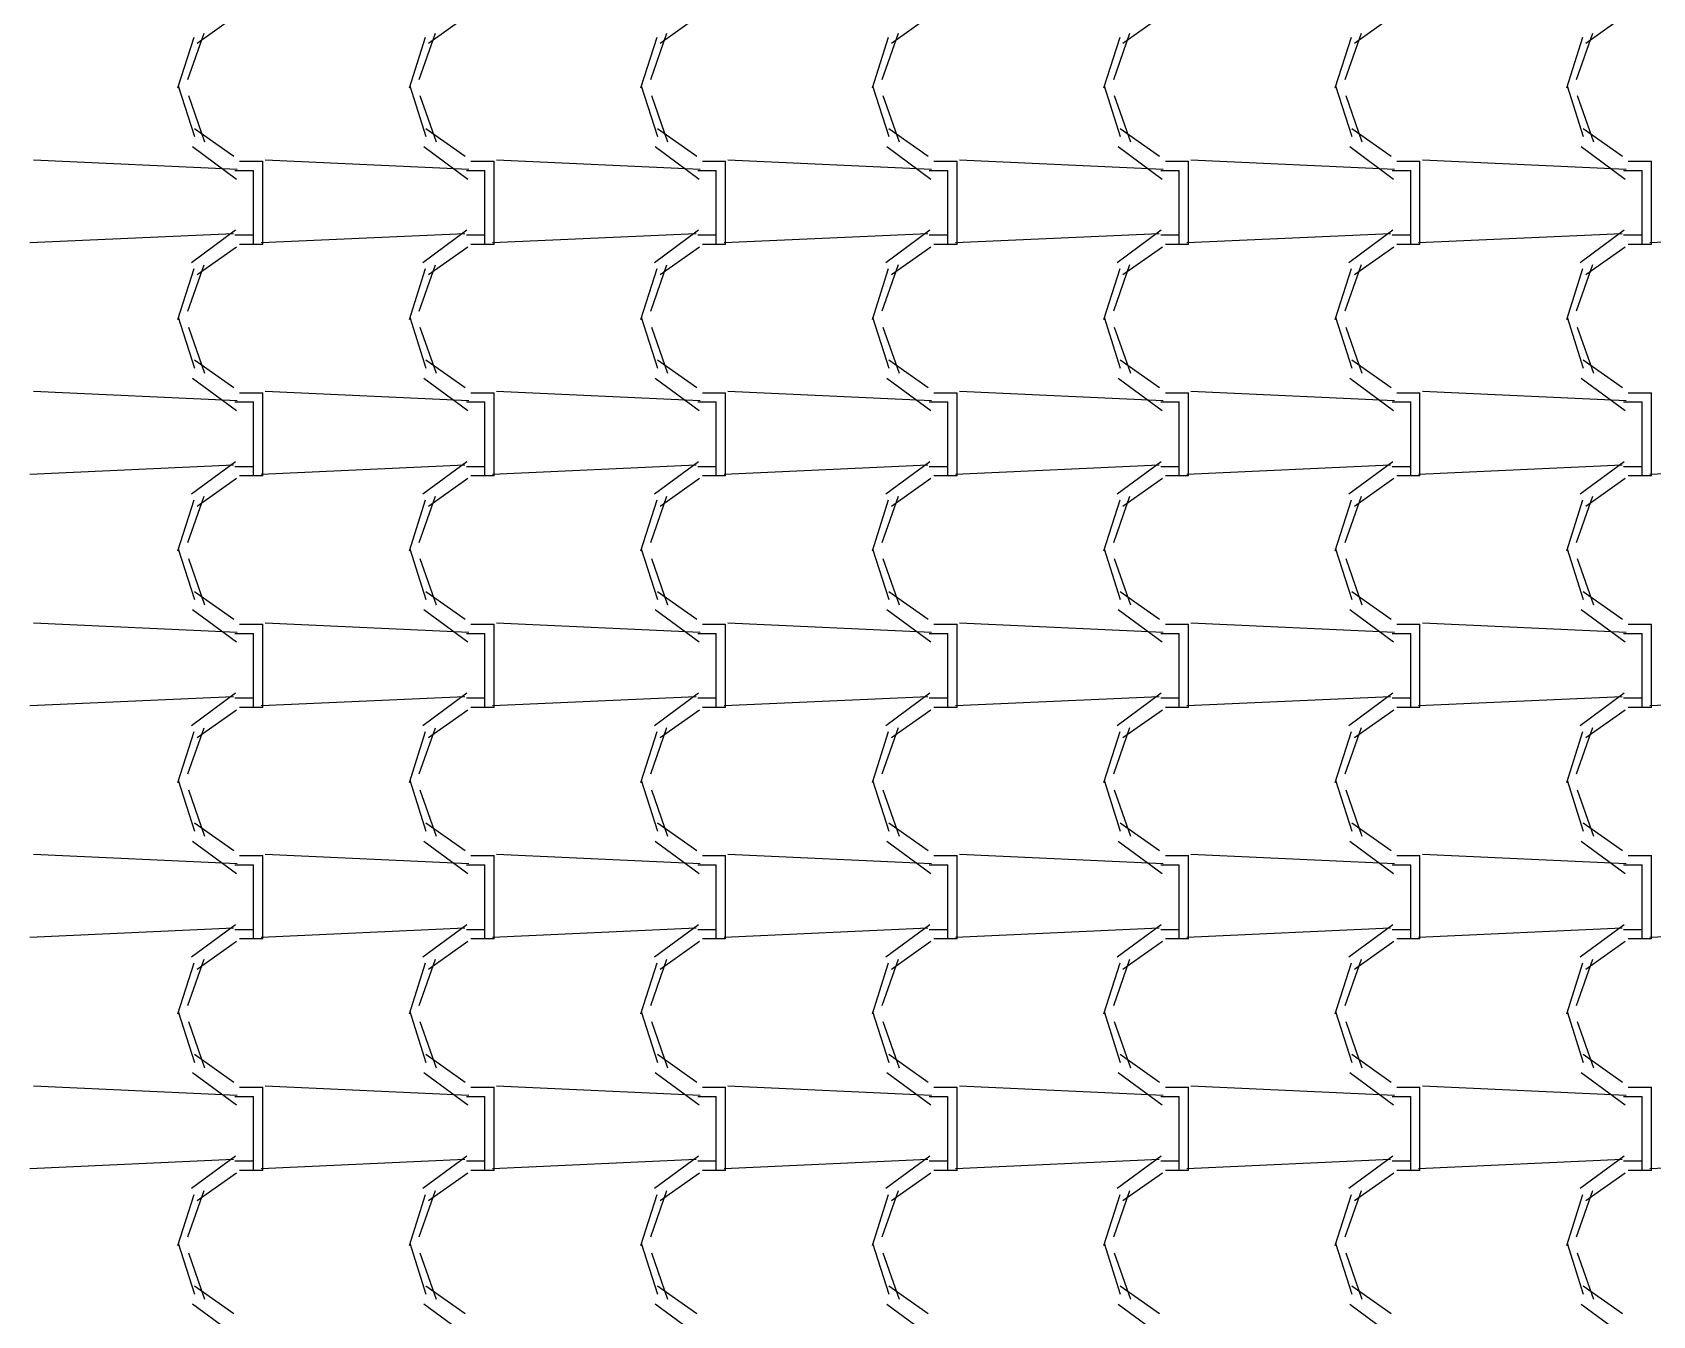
# Model space of a CAD drawing. Header units: millimetres. Extents: x -336 to -33, y -135 to 770.
# Drawn here: x -308.176 to -306.076, y 744.021 to 745.684 of the extents above; entities that cross this region are included whole.
import ezdxf

# ---------------------------------------------------------------- set-up
doc = ezdxf.new("R2010")
doc.units = ezdxf.units.MM
doc.header["$LTSCALE"] = 50
doc.header["$MEASUREMENT"] = 0
doc.layers.add('-HIDRO', color=8, linetype='CONTINUOUS')

msp = doc.modelspace()

# ---------------------------------------------------------------- linework, layer by layer
at = {"layer": '-HIDRO', "linetype": 'Continuous'}
for p, q in [((-307.9113, 745.7055), (-307.9623, 745.6695)), ((-307.6113, 745.7055), (-307.6623, 745.6695)), ((-307.3113, 745.7055), (-307.3623, 745.6695)), ((-307.0113, 745.7055), (-307.0623, 745.6695)), ((-306.7113, 745.7055), (-306.7623, 745.6695)), ((-306.4113, 745.7055), (-306.4623, 745.6695)), ((-306.1113, 745.7055), (-306.1623, 745.6695)), ((-307.9666, 745.6774), (-307.9876, 745.6114)), ((-307.9538, 745.6823), (-307.9748, 745.6223)), ((-307.6666, 745.6774), (-307.6876, 745.6114)), ((-307.6538, 745.6823), (-307.6748, 745.6223)), ((-307.3666, 745.6774), (-307.3876, 745.6114)), ((-307.3538, 745.6823), (-307.3748, 745.6223)), ((-307.0666, 745.6774), (-307.0876, 745.6114)), ((-307.0538, 745.6824), (-307.0748, 745.6224)), ((-306.7666, 745.6774), (-306.7876, 745.6114)), ((-306.7538, 745.6824), (-306.7748, 745.6224)), ((-306.4666, 745.6774), (-306.4876, 745.6114)), ((-306.4538, 745.6824), (-306.4748, 745.6224)), ((-306.1666, 745.6774), (-306.1876, 745.6114)), ((-306.1538, 745.6824), (-306.1748, 745.6224)), ((-307.9868, 745.6147), (-307.9658, 745.5487)), ((-307.6868, 745.6147), (-307.6658, 745.5487)), ((-307.3868, 745.6147), (-307.3658, 745.5487)), ((-307.0868, 745.6147), (-307.0658, 745.5487)), ((-306.7868, 745.6147), (-306.7658, 745.5487)), ((-306.4868, 745.6147), (-306.4658, 745.5487)), ((-306.1868, 745.6147), (-306.1658, 745.5487)), ((-307.9736, 745.602), (-307.9526, 745.542)), ((-307.6736, 745.602), (-307.6526, 745.542)), ((-307.3736, 745.602), (-307.3526, 745.542)), ((-307.0736, 745.602), (-307.0526, 745.542)), ((-306.7736, 745.602), (-306.7526, 745.542)), ((-306.4736, 745.602), (-306.4526, 745.542)), ((-306.1736, 745.602), (-306.1526, 745.542)), ((-307.9658, 745.5594), (-307.9148, 745.5234)), ((-307.6658, 745.5594), (-307.6148, 745.5234)), ((-307.3658, 745.5594), (-307.3148, 745.5234)), ((-307.0658, 745.5594), (-307.0148, 745.5234)), ((-306.7658, 745.5594), (-306.7148, 745.5234)), ((-306.4658, 745.5594), (-306.4148, 745.5234)), ((-306.1658, 745.5594), (-306.1148, 745.5234)), ((-307.9685, 745.5358), (-307.9115, 745.4938)), ((-307.6685, 745.5358), (-307.6115, 745.4938)), ((-307.3685, 745.5358), (-307.3115, 745.4938)), ((-307.0685, 745.5358), (-307.0115, 745.4938)), ((-306.7685, 745.5358), (-306.7115, 745.4938)), ((-306.4685, 745.5358), (-306.4115, 745.4938)), ((-306.1685, 745.5358), (-306.1115, 745.4938)), ((-307.9103, 745.5062), (-308.1743, 745.5182)), ((-307.9134, 745.5049), (-307.8894, 745.5049)), ((-307.9074, 745.5169), (-307.8774, 745.5169)), ((-307.8894, 745.4209), (-307.8894, 745.5049)), ((-307.8774, 745.4209), (-307.8774, 745.5169)), ((-307.6103, 745.5062), (-307.8743, 745.5182)), ((-307.6134, 745.5049), (-307.5894, 745.5049)), ((-307.6074, 745.5169), (-307.5774, 745.5169)), ((-307.5894, 745.4209), (-307.5894, 745.5049)), ((-307.5774, 745.4209), (-307.5774, 745.5169)), ((-307.3103, 745.5062), (-307.5743, 745.5182)), ((-307.3134, 745.5049), (-307.2894, 745.5049)), ((-307.3074, 745.5169), (-307.2774, 745.5169)), ((-307.2894, 745.4209), (-307.2894, 745.5049)), ((-307.2774, 745.4209), (-307.2774, 745.5169)), ((-307.0103, 745.5062), (-307.2743, 745.5182)), ((-307.0134, 745.5049), (-306.9894, 745.5049)), ((-307.0074, 745.5169), (-306.9774, 745.5169)), ((-306.9894, 745.4209), (-306.9894, 745.5049)), ((-306.9774, 745.4209), (-306.9774, 745.5169)), ((-306.7103, 745.5062), (-306.9743, 745.5182)), ((-306.7134, 745.5049), (-306.6894, 745.5049)), ((-306.7074, 745.5169), (-306.6774, 745.5169)), ((-306.6894, 745.4209), (-306.6894, 745.5049)), ((-306.6774, 745.4209), (-306.6774, 745.5169)), ((-306.4103, 745.5062), (-306.6743, 745.5182)), ((-306.4134, 745.5049), (-306.3894, 745.5049)), ((-306.4074, 745.5169), (-306.3774, 745.5169)), ((-306.3894, 745.4209), (-306.3894, 745.5049)), ((-306.3774, 745.4209), (-306.3774, 745.5169)), ((-306.1103, 745.5062), (-306.3743, 745.5182)), ((-306.1134, 745.5049), (-306.0894, 745.5049)), ((-306.1074, 745.5169), (-306.0774, 745.5169)), ((-306.0894, 745.4209), (-306.0894, 745.5049)), ((-306.0774, 745.4209), (-306.0774, 745.5169)), ((-307.9154, 745.4229), (-308.1794, 745.4109)), ((-307.9127, 745.4273), (-307.9697, 745.3853)), ((-307.8894, 745.4209), (-307.9134, 745.4209)), ((-307.8894, 745.4089), (-307.8894, 745.4209)), ((-307.6154, 745.4229), (-307.8794, 745.4109)), ((-307.8774, 745.4089), (-307.8774, 745.4209)), ((-307.6127, 745.4273), (-307.6697, 745.3853)), ((-307.5894, 745.4209), (-307.6134, 745.4209)), ((-307.5894, 745.4089), (-307.5894, 745.4209)), ((-307.3154, 745.4229), (-307.5794, 745.4109)), ((-307.5774, 745.4089), (-307.5774, 745.4209)), ((-307.3127, 745.4273), (-307.3697, 745.3853)), ((-307.2894, 745.4209), (-307.3134, 745.4209)), ((-307.2894, 745.4089), (-307.2894, 745.4209)), ((-307.0154, 745.4229), (-307.2794, 745.4109)), ((-307.2774, 745.4089), (-307.2774, 745.4209)), ((-307.0127, 745.4273), (-307.0697, 745.3853)), ((-306.9894, 745.4209), (-307.0134, 745.4209)), ((-306.9894, 745.4089), (-306.9894, 745.4209)), ((-306.7154, 745.4229), (-306.9794, 745.4109)), ((-306.9774, 745.4089), (-306.9774, 745.4209)), ((-306.7127, 745.4273), (-306.7697, 745.3853)), ((-306.6894, 745.4209), (-306.7134, 745.4209)), ((-306.6894, 745.4089), (-306.6894, 745.4209)), ((-306.4154, 745.4229), (-306.6794, 745.4109)), ((-306.6774, 745.4089), (-306.6774, 745.4209)), ((-306.4127, 745.4273), (-306.4697, 745.3853)), ((-306.3894, 745.4209), (-306.4134, 745.4209)), ((-306.3894, 745.4089), (-306.3894, 745.4209)), ((-306.1154, 745.4229), (-306.3794, 745.4109)), ((-306.3774, 745.4089), (-306.3774, 745.4209)), ((-306.1127, 745.4273), (-306.1697, 745.3853)), ((-306.0894, 745.4209), (-306.1134, 745.4209)), ((-306.0894, 745.4089), (-306.0894, 745.4209)), ((-305.8154, 745.4229), (-306.0794, 745.4109)), ((-306.0774, 745.4089), (-306.0774, 745.4209)), ((-307.9113, 745.4055), (-307.9623, 745.3695)), ((-307.8774, 745.4089), (-307.9074, 745.4089)), ((-307.6113, 745.4055), (-307.6623, 745.3695)), ((-307.5774, 745.4089), (-307.6074, 745.4089)), ((-307.3113, 745.4055), (-307.3623, 745.3695)), ((-307.2774, 745.4089), (-307.3074, 745.4089)), ((-307.0113, 745.4055), (-307.0623, 745.3695)), ((-306.9774, 745.4089), (-307.0074, 745.4089)), ((-306.7113, 745.4055), (-306.7623, 745.3695)), ((-306.6774, 745.4089), (-306.7074, 745.4089)), ((-306.4113, 745.4055), (-306.4623, 745.3695)), ((-306.3774, 745.4089), (-306.4074, 745.4089)), ((-306.1113, 745.4055), (-306.1623, 745.3695)), ((-306.0774, 745.4089), (-306.1074, 745.4089)), ((-307.9666, 745.3774), (-307.9876, 745.3114)), ((-307.9538, 745.3823), (-307.9748, 745.3223)), ((-307.6666, 745.3774), (-307.6876, 745.3114)), ((-307.6538, 745.3823), (-307.6748, 745.3223)), ((-307.3666, 745.3774), (-307.3876, 745.3114)), ((-307.3538, 745.3823), (-307.3748, 745.3223)), ((-307.0666, 745.3774), (-307.0876, 745.3114)), ((-307.0538, 745.3824), (-307.0748, 745.3224)), ((-306.7666, 745.3774), (-306.7876, 745.3114)), ((-306.7538, 745.3824), (-306.7748, 745.3224)), ((-306.4666, 745.3774), (-306.4876, 745.3114)), ((-306.4538, 745.3824), (-306.4748, 745.3224)), ((-306.1666, 745.3774), (-306.1876, 745.3114)), ((-306.1538, 745.3824), (-306.1748, 745.3224)), ((-307.9868, 745.3147), (-307.9658, 745.2487)), ((-307.6868, 745.3147), (-307.6658, 745.2487)), ((-307.3868, 745.3147), (-307.3658, 745.2487)), ((-307.0868, 745.3147), (-307.0658, 745.2487)), ((-306.7868, 745.3147), (-306.7658, 745.2487)), ((-306.4868, 745.3147), (-306.4658, 745.2487)), ((-306.1868, 745.3147), (-306.1658, 745.2487)), ((-307.9736, 745.302), (-307.9526, 745.242)), ((-307.6736, 745.302), (-307.6526, 745.242)), ((-307.3736, 745.302), (-307.3526, 745.242)), ((-307.0736, 745.302), (-307.0526, 745.242)), ((-306.7736, 745.302), (-306.7526, 745.242)), ((-306.4736, 745.302), (-306.4526, 745.242)), ((-306.1736, 745.302), (-306.1526, 745.242)), ((-307.9658, 745.2594), (-307.9148, 745.2234)), ((-307.6658, 745.2594), (-307.6148, 745.2234)), ((-307.3658, 745.2594), (-307.3148, 745.2234)), ((-307.0658, 745.2594), (-307.0148, 745.2234)), ((-306.7658, 745.2594), (-306.7148, 745.2234)), ((-306.4658, 745.2594), (-306.4148, 745.2234)), ((-306.1658, 745.2594), (-306.1148, 745.2234)), ((-307.9685, 745.2358), (-307.9115, 745.1938)), ((-307.6685, 745.2358), (-307.6115, 745.1938)), ((-307.3685, 745.2358), (-307.3115, 745.1938)), ((-307.0685, 745.2358), (-307.0115, 745.1938)), ((-306.7685, 745.2358), (-306.7115, 745.1938)), ((-306.4685, 745.2358), (-306.4115, 745.1938)), ((-306.1685, 745.2358), (-306.1115, 745.1938)), ((-307.9103, 745.2062), (-308.1743, 745.2182)), ((-307.9074, 745.2169), (-307.8774, 745.2169)), ((-307.8774, 745.1209), (-307.8774, 745.2169)), ((-307.6103, 745.2062), (-307.8743, 745.2182)), ((-307.6074, 745.2169), (-307.5774, 745.2169)), ((-307.5774, 745.1209), (-307.5774, 745.2169)), ((-307.3103, 745.2062), (-307.5743, 745.2182)), ((-307.3074, 745.2169), (-307.2774, 745.2169)), ((-307.2774, 745.1209), (-307.2774, 745.2169)), ((-307.0103, 745.2062), (-307.2743, 745.2182)), ((-307.0074, 745.2169), (-306.9774, 745.2169)), ((-306.9774, 745.1209), (-306.9774, 745.2169)), ((-306.7103, 745.2062), (-306.9743, 745.2182)), ((-306.7074, 745.2169), (-306.6774, 745.2169)), ((-306.6774, 745.1209), (-306.6774, 745.2169)), ((-306.4103, 745.2062), (-306.6743, 745.2182)), ((-306.4074, 745.2169), (-306.3774, 745.2169)), ((-306.3774, 745.1209), (-306.3774, 745.2169)), ((-306.1103, 745.2062), (-306.3743, 745.2182)), ((-306.1074, 745.2169), (-306.0774, 745.2169)), ((-306.0774, 745.1209), (-306.0774, 745.2169)), ((-307.9134, 745.2049), (-307.8894, 745.2049)), ((-307.8894, 745.1209), (-307.8894, 745.2049)), ((-307.6134, 745.2049), (-307.5894, 745.2049)), ((-307.5894, 745.1209), (-307.5894, 745.2049)), ((-307.3134, 745.2049), (-307.2894, 745.2049)), ((-307.2894, 745.1209), (-307.2894, 745.2049)), ((-307.0134, 745.2049), (-306.9894, 745.2049)), ((-306.9894, 745.1209), (-306.9894, 745.2049)), ((-306.7134, 745.2049), (-306.6894, 745.2049)), ((-306.6894, 745.1209), (-306.6894, 745.2049)), ((-306.4134, 745.2049), (-306.3894, 745.2049)), ((-306.3894, 745.1209), (-306.3894, 745.2049)), ((-306.1134, 745.2049), (-306.0894, 745.2049)), ((-306.0894, 745.1209), (-306.0894, 745.2049)), ((-307.9154, 745.1229), (-308.1794, 745.1109)), ((-307.9127, 745.1273), (-307.9697, 745.0853)), ((-307.6154, 745.1229), (-307.8794, 745.1109)), ((-307.6127, 745.1273), (-307.6697, 745.0853)), ((-307.3154, 745.1229), (-307.5794, 745.1109)), ((-307.3127, 745.1273), (-307.3697, 745.0853)), ((-307.0154, 745.1229), (-307.2794, 745.1109)), ((-307.0127, 745.1273), (-307.0697, 745.0853)), ((-306.7154, 745.1229), (-306.9794, 745.1109)), ((-306.7127, 745.1273), (-306.7697, 745.0853)), ((-306.4154, 745.1229), (-306.6794, 745.1109)), ((-306.4127, 745.1273), (-306.4697, 745.0853)), ((-306.1154, 745.1229), (-306.3794, 745.1109)), ((-306.1127, 745.1273), (-306.1697, 745.0853)), ((-305.8154, 745.1229), (-306.0794, 745.1109)), ((-307.9113, 745.1055), (-307.9623, 745.0695)), ((-307.8894, 745.1209), (-307.9134, 745.1209)), ((-307.8774, 745.1089), (-307.9074, 745.1089)), ((-307.8894, 745.1089), (-307.8894, 745.1209)), ((-307.8774, 745.1089), (-307.8774, 745.1209)), ((-307.6113, 745.1055), (-307.6623, 745.0695)), ((-307.5894, 745.1209), (-307.6134, 745.1209)), ((-307.5774, 745.1089), (-307.6074, 745.1089)), ((-307.5894, 745.1089), (-307.5894, 745.1209)), ((-307.5774, 745.1089), (-307.5774, 745.1209)), ((-307.3113, 745.1055), (-307.3623, 745.0695)), ((-307.2894, 745.1209), (-307.3134, 745.1209)), ((-307.2774, 745.1089), (-307.3074, 745.1089)), ((-307.2894, 745.1089), (-307.2894, 745.1209)), ((-307.2774, 745.1089), (-307.2774, 745.1209)), ((-307.0113, 745.1055), (-307.0623, 745.0695)), ((-306.9894, 745.1209), (-307.0134, 745.1209)), ((-306.9774, 745.1089), (-307.0074, 745.1089)), ((-306.9894, 745.1089), (-306.9894, 745.1209)), ((-306.9774, 745.1089), (-306.9774, 745.1209)), ((-306.7113, 745.1055), (-306.7623, 745.0695)), ((-306.6894, 745.1209), (-306.7134, 745.1209)), ((-306.6774, 745.1089), (-306.7074, 745.1089)), ((-306.6894, 745.1089), (-306.6894, 745.1209)), ((-306.6774, 745.1089), (-306.6774, 745.1209)), ((-306.4113, 745.1055), (-306.4623, 745.0695)), ((-306.3894, 745.1209), (-306.4134, 745.1209)), ((-306.3774, 745.1089), (-306.4074, 745.1089)), ((-306.3894, 745.1089), (-306.3894, 745.1209)), ((-306.3774, 745.1089), (-306.3774, 745.1209)), ((-306.1113, 745.1055), (-306.1623, 745.0695)), ((-306.0894, 745.1209), (-306.1134, 745.1209)), ((-306.0774, 745.1089), (-306.1074, 745.1089)), ((-306.0894, 745.1089), (-306.0894, 745.1209)), ((-306.0774, 745.1089), (-306.0774, 745.1209)), ((-307.9538, 745.0823), (-307.9748, 745.0223)), ((-307.6538, 745.0823), (-307.6748, 745.0223)), ((-307.3538, 745.0824), (-307.3748, 745.0224)), ((-307.0538, 745.0824), (-307.0748, 745.0224)), ((-306.7538, 745.0824), (-306.7748, 745.0224)), ((-306.4538, 745.0824), (-306.4748, 745.0224)), ((-306.1538, 745.0824), (-306.1748, 745.0224)), ((-307.9666, 745.0774), (-307.9876, 745.0114)), ((-307.6666, 745.0774), (-307.6876, 745.0114)), ((-307.3666, 745.0774), (-307.3876, 745.0114)), ((-307.0666, 745.0774), (-307.0876, 745.0114)), ((-306.7666, 745.0774), (-306.7876, 745.0114)), ((-306.4666, 745.0774), (-306.4876, 745.0114)), ((-306.1666, 745.0774), (-306.1876, 745.0114)), ((-307.9868, 745.0147), (-307.9658, 744.9487)), ((-307.9736, 745.002), (-307.9526, 744.942)), ((-307.6868, 745.0147), (-307.6658, 744.9487)), ((-307.6736, 745.002), (-307.6526, 744.942)), ((-307.3868, 745.0147), (-307.3658, 744.9487)), ((-307.3736, 745.002), (-307.3526, 744.942)), ((-307.0868, 745.0147), (-307.0658, 744.9487)), ((-307.0736, 745.002), (-307.0526, 744.942)), ((-306.7868, 745.0147), (-306.7658, 744.9487)), ((-306.7736, 745.002), (-306.7526, 744.942)), ((-306.4868, 745.0147), (-306.4658, 744.9487)), ((-306.4736, 745.002), (-306.4526, 744.942)), ((-306.1868, 745.0147), (-306.1658, 744.9487)), ((-306.1736, 745.002), (-306.1526, 744.942)), ((-307.9658, 744.9594), (-307.9148, 744.9234)), ((-307.6658, 744.9594), (-307.6148, 744.9234)), ((-307.3658, 744.9594), (-307.3148, 744.9234)), ((-307.0658, 744.9594), (-307.0148, 744.9234)), ((-306.7658, 744.9594), (-306.7148, 744.9234)), ((-306.4658, 744.9594), (-306.4148, 744.9234)), ((-306.1658, 744.9594), (-306.1148, 744.9234)), ((-307.9685, 744.9358), (-307.9115, 744.8938)), ((-307.6685, 744.9358), (-307.6115, 744.8938)), ((-307.3685, 744.9358), (-307.3115, 744.8938)), ((-307.0685, 744.9358), (-307.0115, 744.8938)), ((-306.7685, 744.9358), (-306.7115, 744.8938)), ((-306.4685, 744.9358), (-306.4115, 744.8938)), ((-306.1685, 744.9358), (-306.1115, 744.8938)), ((-307.9103, 744.9062), (-308.1743, 744.9182)), ((-307.9074, 744.9169), (-307.8774, 744.9169)), ((-307.8774, 744.8209), (-307.8774, 744.9169)), ((-307.6103, 744.9062), (-307.8743, 744.9182)), ((-307.6074, 744.9169), (-307.5774, 744.9169)), ((-307.5774, 744.8209), (-307.5774, 744.9169)), ((-307.3103, 744.9062), (-307.5743, 744.9182)), ((-307.3074, 744.9169), (-307.2774, 744.9169)), ((-307.2774, 744.8209), (-307.2774, 744.9169)), ((-307.0103, 744.9062), (-307.2743, 744.9182)), ((-307.0074, 744.9169), (-306.9774, 744.9169)), ((-306.9774, 744.8209), (-306.9774, 744.9169)), ((-306.7103, 744.9062), (-306.9743, 744.9182)), ((-306.7074, 744.9169), (-306.6774, 744.9169)), ((-306.6774, 744.8209), (-306.6774, 744.9169)), ((-306.4103, 744.9062), (-306.6743, 744.9182)), ((-306.4074, 744.9169), (-306.3774, 744.9169)), ((-306.3774, 744.8209), (-306.3774, 744.9169)), ((-306.1103, 744.9062), (-306.3743, 744.9182)), ((-306.1074, 744.9169), (-306.0774, 744.9169)), ((-306.0774, 744.8209), (-306.0774, 744.9169)), ((-307.9134, 744.9049), (-307.8894, 744.9049)), ((-307.8894, 744.8209), (-307.8894, 744.9049)), ((-307.6134, 744.9049), (-307.5894, 744.9049)), ((-307.5894, 744.8209), (-307.5894, 744.9049)), ((-307.3134, 744.9049), (-307.2894, 744.9049)), ((-307.2894, 744.8209), (-307.2894, 744.9049)), ((-307.0134, 744.9049), (-306.9894, 744.9049)), ((-306.9894, 744.8209), (-306.9894, 744.9049)), ((-306.7134, 744.9049), (-306.6894, 744.9049)), ((-306.6894, 744.8209), (-306.6894, 744.9049)), ((-306.4134, 744.9049), (-306.3894, 744.9049)), ((-306.3894, 744.8209), (-306.3894, 744.9049)), ((-306.1134, 744.9049), (-306.0894, 744.9049)), ((-306.0894, 744.8209), (-306.0894, 744.9049)), ((-307.9154, 744.8229), (-308.1794, 744.8109)), ((-307.9127, 744.8273), (-307.9697, 744.7853)), ((-307.8894, 744.8209), (-307.9134, 744.8209)), ((-307.8774, 744.8089), (-307.9074, 744.8089)), ((-307.8894, 744.8089), (-307.8894, 744.8209)), ((-307.6154, 744.8229), (-307.8794, 744.8109)), ((-307.8774, 744.8089), (-307.8774, 744.8209)), ((-307.6127, 744.8273), (-307.6697, 744.7853)), ((-307.5894, 744.8209), (-307.6134, 744.8209)), ((-307.5774, 744.8089), (-307.6074, 744.8089)), ((-307.5894, 744.8089), (-307.5894, 744.8209)), ((-307.3154, 744.8229), (-307.5794, 744.8109)), ((-307.5774, 744.8089), (-307.5774, 744.8209)), ((-307.3127, 744.8273), (-307.3697, 744.7853)), ((-307.2894, 744.8209), (-307.3134, 744.8209)), ((-307.2774, 744.8089), (-307.3074, 744.8089)), ((-307.2894, 744.8089), (-307.2894, 744.8209)), ((-307.0154, 744.8229), (-307.2794, 744.8109)), ((-307.2774, 744.8089), (-307.2774, 744.8209)), ((-307.0127, 744.8273), (-307.0697, 744.7853)), ((-306.9894, 744.8209), (-307.0134, 744.8209)), ((-306.9774, 744.8089), (-307.0074, 744.8089)), ((-306.9894, 744.8089), (-306.9894, 744.8209)), ((-306.7154, 744.8229), (-306.9794, 744.8109)), ((-306.9774, 744.8089), (-306.9774, 744.8209)), ((-306.7127, 744.8273), (-306.7697, 744.7853)), ((-306.6894, 744.8209), (-306.7134, 744.8209)), ((-306.6774, 744.8089), (-306.7074, 744.8089)), ((-306.6894, 744.8089), (-306.6894, 744.8209)), ((-306.4154, 744.8229), (-306.6794, 744.8109)), ((-306.6774, 744.8089), (-306.6774, 744.8209)), ((-306.4127, 744.8273), (-306.4697, 744.7853)), ((-306.3894, 744.8209), (-306.4134, 744.8209)), ((-306.3774, 744.8089), (-306.4074, 744.8089)), ((-306.3894, 744.8089), (-306.3894, 744.8209)), ((-306.1154, 744.8229), (-306.3794, 744.8109)), ((-306.3774, 744.8089), (-306.3774, 744.8209)), ((-306.1127, 744.8273), (-306.1697, 744.7853)), ((-306.0894, 744.8209), (-306.1134, 744.8209)), ((-306.0774, 744.8089), (-306.1074, 744.8089)), ((-306.0894, 744.8089), (-306.0894, 744.8209)), ((-305.8154, 744.8229), (-306.0794, 744.8109)), ((-306.0774, 744.8089), (-306.0774, 744.8209)), ((-307.9113, 744.8055), (-307.9623, 744.7695)), ((-307.6113, 744.8055), (-307.6623, 744.7695)), ((-307.3113, 744.8055), (-307.3623, 744.7695)), ((-307.0113, 744.8055), (-307.0623, 744.7695)), ((-306.7113, 744.8055), (-306.7623, 744.7695)), ((-306.4113, 744.8055), (-306.4623, 744.7695)), ((-306.1113, 744.8055), (-306.1623, 744.7695)), ((-307.9666, 744.7774), (-307.9876, 744.7114)), ((-307.9538, 744.7823), (-307.9748, 744.7223)), ((-307.6666, 744.7774), (-307.6876, 744.7114)), ((-307.6538, 744.7823), (-307.6748, 744.7223)), ((-307.3666, 744.7774), (-307.3876, 744.7114)), ((-307.3538, 744.7824), (-307.3748, 744.7224)), ((-307.0666, 744.7774), (-307.0876, 744.7114)), ((-307.0538, 744.7824), (-307.0748, 744.7224)), ((-306.7666, 744.7774), (-306.7876, 744.7114)), ((-306.7538, 744.7824), (-306.7748, 744.7224)), ((-306.4666, 744.7774), (-306.4876, 744.7114)), ((-306.4538, 744.7824), (-306.4748, 744.7224)), ((-306.1666, 744.7774), (-306.1876, 744.7114)), ((-306.1538, 744.7824), (-306.1748, 744.7224)), ((-307.9868, 744.7147), (-307.9658, 744.6487)), ((-307.6868, 744.7147), (-307.6658, 744.6487)), ((-307.3868, 744.7147), (-307.3658, 744.6487)), ((-307.0868, 744.7147), (-307.0658, 744.6487)), ((-306.7868, 744.7147), (-306.7658, 744.6487)), ((-306.4868, 744.7147), (-306.4658, 744.6487)), ((-306.1868, 744.7147), (-306.1658, 744.6487)), ((-307.9736, 744.702), (-307.9526, 744.642)), ((-307.6736, 744.702), (-307.6526, 744.642)), ((-307.3736, 744.702), (-307.3526, 744.642)), ((-307.0736, 744.702), (-307.0526, 744.642)), ((-306.7736, 744.702), (-306.7526, 744.642)), ((-306.4736, 744.702), (-306.4526, 744.642)), ((-306.1736, 744.702), (-306.1526, 744.642)), ((-307.9658, 744.6594), (-307.9148, 744.6234)), ((-307.6658, 744.6594), (-307.6148, 744.6234)), ((-307.3658, 744.6594), (-307.3148, 744.6234)), ((-307.0658, 744.6594), (-307.0148, 744.6234)), ((-306.7658, 744.6594), (-306.7148, 744.6234)), ((-306.4658, 744.6594), (-306.4148, 744.6234)), ((-306.1658, 744.6594), (-306.1148, 744.6234)), ((-307.9103, 744.6062), (-308.1743, 744.6182)), ((-307.9685, 744.6358), (-307.9115, 744.5938)), ((-307.6103, 744.6062), (-307.8743, 744.6182)), ((-307.6685, 744.6358), (-307.6115, 744.5938)), ((-307.3103, 744.6062), (-307.5743, 744.6182)), ((-307.3685, 744.6358), (-307.3115, 744.5938)), ((-307.0103, 744.6062), (-307.2743, 744.6182)), ((-307.0685, 744.6358), (-307.0115, 744.5938)), ((-306.7103, 744.6062), (-306.9743, 744.6182)), ((-306.7685, 744.6358), (-306.7115, 744.5938)), ((-306.4103, 744.6062), (-306.6743, 744.6182)), ((-306.4685, 744.6358), (-306.4115, 744.5938)), ((-306.1103, 744.6062), (-306.3743, 744.6182)), ((-306.1685, 744.6358), (-306.1115, 744.5938)), ((-307.9134, 744.6049), (-307.8894, 744.6049)), ((-307.9074, 744.6169), (-307.8774, 744.6169)), ((-307.8894, 744.5209), (-307.8894, 744.6049)), ((-307.8774, 744.5209), (-307.8774, 744.6169)), ((-307.6134, 744.6049), (-307.5894, 744.6049)), ((-307.6074, 744.6169), (-307.5774, 744.6169)), ((-307.5894, 744.5209), (-307.5894, 744.6049)), ((-307.5774, 744.5209), (-307.5774, 744.6169)), ((-307.3134, 744.6049), (-307.2894, 744.6049)), ((-307.3074, 744.6169), (-307.2774, 744.6169)), ((-307.2894, 744.5209), (-307.2894, 744.6049)), ((-307.2774, 744.5209), (-307.2774, 744.6169)), ((-307.0134, 744.6049), (-306.9894, 744.6049)), ((-307.0074, 744.6169), (-306.9774, 744.6169)), ((-306.9894, 744.5209), (-306.9894, 744.6049)), ((-306.9774, 744.5209), (-306.9774, 744.6169)), ((-306.7134, 744.6049), (-306.6894, 744.6049)), ((-306.7074, 744.6169), (-306.6774, 744.6169)), ((-306.6894, 744.5209), (-306.6894, 744.6049)), ((-306.6774, 744.5209), (-306.6774, 744.6169)), ((-306.4134, 744.6049), (-306.3894, 744.6049)), ((-306.4074, 744.6169), (-306.3774, 744.6169)), ((-306.3894, 744.5209), (-306.3894, 744.6049)), ((-306.3774, 744.5209), (-306.3774, 744.6169)), ((-306.1134, 744.6049), (-306.0894, 744.6049)), ((-306.1074, 744.6169), (-306.0774, 744.6169)), ((-306.0894, 744.5209), (-306.0894, 744.6049)), ((-306.0774, 744.5209), (-306.0774, 744.6169)), ((-307.9154, 744.5229), (-308.1794, 744.5109)), ((-307.9127, 744.5273), (-307.9697, 744.4853)), ((-307.8894, 744.5209), (-307.9134, 744.5209)), ((-307.8894, 744.5089), (-307.8894, 744.5209)), ((-307.6154, 744.5229), (-307.8794, 744.5109)), ((-307.8774, 744.5089), (-307.8774, 744.5209)), ((-307.6127, 744.5273), (-307.6697, 744.4853)), ((-307.5894, 744.5209), (-307.6134, 744.5209)), ((-307.5894, 744.5089), (-307.5894, 744.5209)), ((-307.3154, 744.5229), (-307.5794, 744.5109)), ((-307.5774, 744.5089), (-307.5774, 744.5209)), ((-307.3127, 744.5273), (-307.3697, 744.4853)), ((-307.2894, 744.5209), (-307.3134, 744.5209)), ((-307.2894, 744.5089), (-307.2894, 744.5209)), ((-307.0154, 744.5229), (-307.2794, 744.5109)), ((-307.2774, 744.5089), (-307.2774, 744.5209)), ((-307.0127, 744.5273), (-307.0697, 744.4853)), ((-306.9894, 744.5209), (-307.0134, 744.5209)), ((-306.9894, 744.5089), (-306.9894, 744.5209)), ((-306.7154, 744.5229), (-306.9794, 744.5109)), ((-306.9774, 744.5089), (-306.9774, 744.5209)), ((-306.7127, 744.5273), (-306.7697, 744.4853)), ((-306.6894, 744.5209), (-306.7134, 744.5209)), ((-306.6894, 744.5089), (-306.6894, 744.5209)), ((-306.4154, 744.5229), (-306.6794, 744.5109)), ((-306.6774, 744.5089), (-306.6774, 744.5209)), ((-306.4127, 744.5273), (-306.4697, 744.4853)), ((-306.3894, 744.5209), (-306.4134, 744.5209)), ((-306.3894, 744.5089), (-306.3894, 744.5209)), ((-306.1154, 744.5229), (-306.3794, 744.5109)), ((-306.3774, 744.5089), (-306.3774, 744.5209)), ((-306.1127, 744.5273), (-306.1697, 744.4853)), ((-306.0894, 744.5209), (-306.1134, 744.5209)), ((-306.0894, 744.5089), (-306.0894, 744.5209)), ((-305.8154, 744.5229), (-306.0794, 744.5109)), ((-306.0774, 744.5089), (-306.0774, 744.5209)), ((-307.9113, 744.5055), (-307.9623, 744.4695)), ((-307.8774, 744.5089), (-307.9074, 744.5089)), ((-307.6113, 744.5055), (-307.6623, 744.4695)), ((-307.5774, 744.5089), (-307.6074, 744.5089)), ((-307.3113, 744.5055), (-307.3623, 744.4695)), ((-307.2774, 744.5089), (-307.3074, 744.5089)), ((-307.0113, 744.5055), (-307.0623, 744.4695)), ((-306.9774, 744.5089), (-307.0074, 744.5089)), ((-306.7113, 744.5055), (-306.7623, 744.4695)), ((-306.6774, 744.5089), (-306.7074, 744.5089)), ((-306.4113, 744.5055), (-306.4623, 744.4695)), ((-306.3774, 744.5089), (-306.4074, 744.5089)), ((-306.1113, 744.5055), (-306.1623, 744.4695)), ((-306.0774, 744.5089), (-306.1074, 744.5089)), ((-307.9666, 744.4774), (-307.9876, 744.4114)), ((-307.9538, 744.4823), (-307.9748, 744.4223)), ((-307.6666, 744.4774), (-307.6876, 744.4114)), ((-307.6538, 744.4823), (-307.6748, 744.4223)), ((-307.3666, 744.4774), (-307.3876, 744.4114)), ((-307.3538, 744.4824), (-307.3748, 744.4224)), ((-307.0666, 744.4774), (-307.0876, 744.4114)), ((-307.0538, 744.4824), (-307.0748, 744.4224)), ((-306.7666, 744.4774), (-306.7876, 744.4114)), ((-306.7538, 744.4824), (-306.7748, 744.4224)), ((-306.4666, 744.4774), (-306.4876, 744.4114)), ((-306.4538, 744.4824), (-306.4748, 744.4224)), ((-306.1666, 744.4774), (-306.1876, 744.4114)), ((-306.1538, 744.4824), (-306.1748, 744.4224)), ((-307.9868, 744.4147), (-307.9658, 744.3487)), ((-307.6868, 744.4147), (-307.6658, 744.3487)), ((-307.3868, 744.4147), (-307.3658, 744.3487)), ((-307.0868, 744.4147), (-307.0658, 744.3487)), ((-306.7868, 744.4147), (-306.7658, 744.3487)), ((-306.4868, 744.4147), (-306.4658, 744.3487)), ((-306.1868, 744.4147), (-306.1658, 744.3487)), ((-307.9736, 744.402), (-307.9526, 744.342)), ((-307.6736, 744.402), (-307.6526, 744.342)), ((-307.3736, 744.402), (-307.3526, 744.342)), ((-307.0736, 744.402), (-307.0526, 744.342)), ((-306.7736, 744.402), (-306.7526, 744.342)), ((-306.4736, 744.402), (-306.4526, 744.342)), ((-306.1736, 744.402), (-306.1526, 744.342)), ((-307.9658, 744.3594), (-307.9148, 744.3234)), ((-307.6658, 744.3594), (-307.6148, 744.3234)), ((-307.3658, 744.3594), (-307.3148, 744.3234)), ((-307.0658, 744.3594), (-307.0148, 744.3234)), ((-306.7658, 744.3594), (-306.7148, 744.3234)), ((-306.4658, 744.3594), (-306.4148, 744.3234)), ((-306.1658, 744.3594), (-306.1148, 744.3234)), ((-307.9685, 744.3359), (-307.9115, 744.2939)), ((-307.6685, 744.3358), (-307.6115, 744.2938)), ((-307.3685, 744.3358), (-307.3115, 744.2938)), ((-307.0685, 744.3358), (-307.0115, 744.2938)), ((-306.7685, 744.3358), (-306.7115, 744.2938)), ((-306.4685, 744.3358), (-306.4115, 744.2938)), ((-306.1685, 744.3358), (-306.1115, 744.2938)), ((-307.9103, 744.3062), (-308.1743, 744.3182)), ((-307.9134, 744.3049), (-307.8894, 744.3049)), ((-307.9074, 744.3169), (-307.8774, 744.3169)), ((-307.8894, 744.2209), (-307.8894, 744.3049)), ((-307.8774, 744.2209), (-307.8774, 744.3169)), ((-307.6103, 744.3062), (-307.8743, 744.3182)), ((-307.6134, 744.3049), (-307.5894, 744.3049)), ((-307.6074, 744.3169), (-307.5774, 744.3169)), ((-307.5894, 744.2209), (-307.5894, 744.3049)), ((-307.5774, 744.2209), (-307.5774, 744.3169)), ((-307.3103, 744.3062), (-307.5743, 744.3182)), ((-307.3134, 744.3049), (-307.2894, 744.3049)), ((-307.3074, 744.3169), (-307.2774, 744.3169)), ((-307.2894, 744.2209), (-307.2894, 744.3049)), ((-307.2774, 744.2209), (-307.2774, 744.3169)), ((-307.0103, 744.3062), (-307.2743, 744.3182)), ((-307.0134, 744.3049), (-306.9894, 744.3049)), ((-307.0074, 744.3169), (-306.9774, 744.3169)), ((-306.9894, 744.2209), (-306.9894, 744.3049)), ((-306.9774, 744.2209), (-306.9774, 744.3169)), ((-306.7103, 744.3062), (-306.9743, 744.3182)), ((-306.7134, 744.3049), (-306.6894, 744.3049)), ((-306.7074, 744.3169), (-306.6774, 744.3169)), ((-306.6894, 744.2209), (-306.6894, 744.3049)), ((-306.6774, 744.2209), (-306.6774, 744.3169)), ((-306.4103, 744.3062), (-306.6743, 744.3182)), ((-306.4134, 744.3049), (-306.3894, 744.3049)), ((-306.4074, 744.3169), (-306.3774, 744.3169)), ((-306.3894, 744.2209), (-306.3894, 744.3049)), ((-306.3774, 744.2209), (-306.3774, 744.3169)), ((-306.1103, 744.3062), (-306.3743, 744.3182)), ((-306.1134, 744.3049), (-306.0894, 744.3049)), ((-306.1074, 744.3169), (-306.0774, 744.3169)), ((-306.0894, 744.2209), (-306.0894, 744.3049)), ((-306.0774, 744.2209), (-306.0774, 744.3169)), ((-307.9154, 744.2229), (-308.1794, 744.2109)), ((-307.9127, 744.2273), (-307.9697, 744.1853)), ((-307.8894, 744.2209), (-307.9134, 744.2209)), ((-307.8894, 744.2089), (-307.8894, 744.2209)), ((-307.6154, 744.2229), (-307.8794, 744.2109)), ((-307.8774, 744.2089), (-307.8774, 744.2209)), ((-307.6127, 744.2273), (-307.6697, 744.1853)), ((-307.5894, 744.2209), (-307.6134, 744.2209)), ((-307.5894, 744.2089), (-307.5894, 744.2209)), ((-307.3154, 744.2229), (-307.5794, 744.2109)), ((-307.5774, 744.2089), (-307.5774, 744.2209)), ((-307.3127, 744.2273), (-307.3697, 744.1853)), ((-307.2894, 744.2209), (-307.3134, 744.2209)), ((-307.2894, 744.2089), (-307.2894, 744.2209)), ((-307.0154, 744.2229), (-307.2794, 744.2109)), ((-307.2774, 744.2089), (-307.2774, 744.2209)), ((-307.0127, 744.2273), (-307.0697, 744.1853)), ((-306.9894, 744.2209), (-307.0134, 744.2209)), ((-306.9894, 744.2089), (-306.9894, 744.2209)), ((-306.7154, 744.2229), (-306.9794, 744.2109)), ((-306.9774, 744.2089), (-306.9774, 744.2209)), ((-306.7127, 744.2273), (-306.7697, 744.1853)), ((-306.6894, 744.2209), (-306.7134, 744.2209)), ((-306.6894, 744.2089), (-306.6894, 744.2209)), ((-306.4154, 744.2229), (-306.6794, 744.2109)), ((-306.6774, 744.2089), (-306.6774, 744.2209)), ((-306.4127, 744.2273), (-306.4697, 744.1853)), ((-306.3894, 744.2209), (-306.4134, 744.2209)), ((-306.3894, 744.2089), (-306.3894, 744.2209)), ((-306.1154, 744.2229), (-306.3794, 744.2109)), ((-306.3774, 744.2089), (-306.3774, 744.2209)), ((-306.1127, 744.2273), (-306.1697, 744.1853)), ((-306.0894, 744.2209), (-306.1134, 744.2209)), ((-306.0894, 744.2089), (-306.0894, 744.2209)), ((-305.8154, 744.2229), (-306.0794, 744.2109)), ((-306.0774, 744.2089), (-306.0774, 744.2209)), ((-307.9113, 744.2055), (-307.9623, 744.1695)), ((-307.8774, 744.2089), (-307.9074, 744.2089)), ((-307.6113, 744.2055), (-307.6623, 744.1695)), ((-307.5774, 744.2089), (-307.6074, 744.2089)), ((-307.3113, 744.2055), (-307.3623, 744.1695)), ((-307.2774, 744.2089), (-307.3074, 744.2089)), ((-307.0113, 744.2055), (-307.0623, 744.1695)), ((-306.9774, 744.2089), (-307.0074, 744.2089)), ((-306.7113, 744.2055), (-306.7623, 744.1695)), ((-306.6774, 744.2089), (-306.7074, 744.2089)), ((-306.4113, 744.2055), (-306.4623, 744.1695)), ((-306.3774, 744.2089), (-306.4074, 744.2089)), ((-306.1113, 744.2055), (-306.1623, 744.1695)), ((-306.0774, 744.2089), (-306.1074, 744.2089)), ((-307.9666, 744.1774), (-307.9876, 744.1114)), ((-307.9538, 744.1823), (-307.9748, 744.1223)), ((-307.6666, 744.1774), (-307.6876, 744.1114)), ((-307.6538, 744.1824), (-307.6748, 744.1224)), ((-307.3666, 744.1774), (-307.3876, 744.1114)), ((-307.3538, 744.1824), (-307.3748, 744.1224)), ((-307.0666, 744.1774), (-307.0876, 744.1114)), ((-307.0538, 744.1824), (-307.0748, 744.1224)), ((-306.7666, 744.1774), (-306.7876, 744.1114)), ((-306.7538, 744.1824), (-306.7748, 744.1224)), ((-306.4666, 744.1774), (-306.4876, 744.1114)), ((-306.4538, 744.1824), (-306.4748, 744.1224)), ((-306.1666, 744.1774), (-306.1876, 744.1114)), ((-306.1538, 744.1824), (-306.1748, 744.1224)), ((-307.9868, 744.1147), (-307.9658, 744.0487)), ((-307.6868, 744.1147), (-307.6658, 744.0487)), ((-307.3868, 744.1147), (-307.3658, 744.0487)), ((-307.0868, 744.1147), (-307.0658, 744.0487)), ((-306.7868, 744.1147), (-306.7658, 744.0487)), ((-306.4868, 744.1147), (-306.4658, 744.0487)), ((-306.1868, 744.1147), (-306.1658, 744.0487)), ((-307.9736, 744.102), (-307.9526, 744.042)), ((-307.6736, 744.102), (-307.6526, 744.042)), ((-307.3736, 744.102), (-307.3526, 744.042)), ((-307.0736, 744.102), (-307.0526, 744.042)), ((-306.7736, 744.102), (-306.7526, 744.042)), ((-306.4736, 744.102), (-306.4526, 744.042)), ((-306.1736, 744.102), (-306.1526, 744.042)), ((-307.9658, 744.0594), (-307.9148, 744.0234)), ((-307.6658, 744.0594), (-307.6148, 744.0234)), ((-307.3658, 744.0594), (-307.3148, 744.0234)), ((-307.0658, 744.0594), (-307.0148, 744.0234)), ((-306.7658, 744.0594), (-306.7148, 744.0234)), ((-306.4658, 744.0594), (-306.4148, 744.0234)), ((-306.1658, 744.0594), (-306.1148, 744.0234)), ((-307.9685, 744.0359), (-307.9115, 743.9939)), ((-307.6685, 744.0359), (-307.6115, 743.9939)), ((-307.3685, 744.0359), (-307.3115, 743.9939)), ((-307.0685, 744.0358), (-307.0115, 743.9938)), ((-306.7685, 744.0358), (-306.7115, 743.9938)), ((-306.4685, 744.0358), (-306.4115, 743.9938)), ((-306.1685, 744.0358), (-306.1115, 743.9938))]:
    msp.add_line(p, q, dxfattribs=at)

doc.saveas('drawing.dxf')
